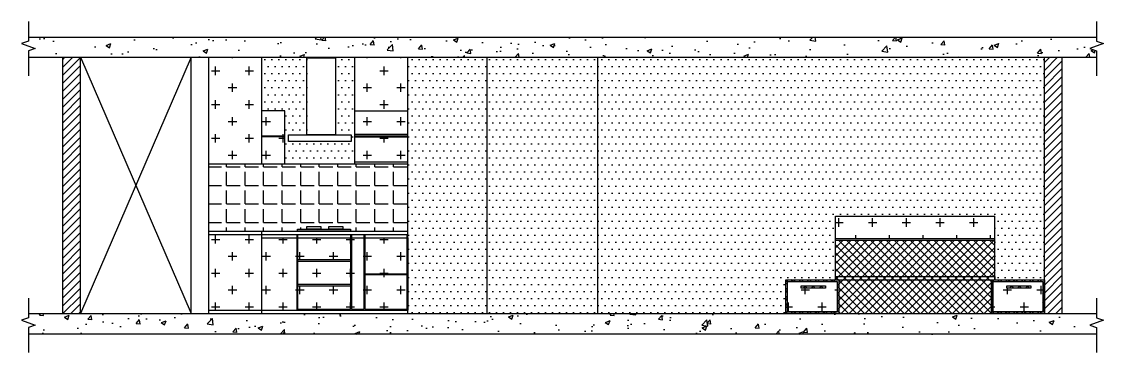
# Model space of a CAD drawing. Header units: millimetres. Extents: x -184691 to 158232, y -112569 to 33289.
# Drawn here: x 102252 to 114484, y -7753 to -4017 of the extents above; entities that cross this region are included whole.
import ezdxf

# ---------------------------------------------------------------- set-up
doc = ezdxf.new("R2010")
doc.units = ezdxf.units.MM
doc.header["$LTSCALE"] = 10
pattern_1 = [(0, (-142490.17, 0), (39.6875, 79.375), [0, -79.375])]
pattern_2 = [(0, (-142490.17, 0), (190.5, 190.5), [95.25, -285.75]), (90, (-142442.55, -47.62), (-190.5, 190.5), [95.25, -285.75])]

msp = doc.modelspace()

# ---------------------------------------------------------------- hatches: boundary and pattern name
h = msp.add_hatch()
h.set_pattern_fill('AR-CONC', color=256, scale=3, style=0)
h.set_pattern_definition([(50, (-142490.17, 0), (546.554, -47.81726), [57.15, -628.65]), (355, (-142490.17, 0), (-105.7285, 573.1699), [45.72, -502.92]), (100.451, (-142444.6, -4), (440.8275, 525.3501), [48.57, -534.27]), (46.1842, (-142490.2, 152.4), (813.2371, -126.127), [85.725, -942.975]), (96.6356, (-142422.4, 141.9), (712.2127, 742.2767), [72.855, -801.405]), (351.184, (-142490.2, 152.4), (712.2138, 742.2754), [68.58, -754.38]), (21, (-142413.97, 114.3), (454.84464, -306.79656), [57.15, -628.65]), (326, (-142413.97, 114.3), (185.4061, 552.5639), [45.72, -502.92]), (71.4514, (-142376.07, 88.73), (640.2495, 245.7686), [48.57, -534.27]), (37.5, (-142490.17, 0), (9.26581, 253.66512), [0, -496.824, 0, -510.54, 0, -504.825]), (7.5, (-142490.17, 0), (200.459, 300.54172), [0, -291.084, 0, -485.394, 0, -192.405]), (327.5, (-142660.1, 0), (406.77179, -17.18623), [0, -190.5, 0, -594.36, 0, -788.67]), (317.5, (-142736.3, 0), (444.38754, 76.27947), [0, -247.65, 0, -394.716, 0, -560.07])])
h.paths.add_polyline_path([(114332.5, -4320.2), (114484.1, -4265), (114408.3, -4237.4), (114408.3, -4190.4), (102327.9, -4190.4), (102327.9, -4237.4), (102252.1, -4265), (102403.8, -4320.2), (102327.9, -4347.8), (102327.9, -4419), (114408.3, -4419), (114408.3, -4347.8)])
h.paths.add_polyline_path([(114332.5, -7444.8), (114484.1, -7389.6), (114408.3, -7362), (114408.3, -7315), (102327.9, -7315), (102327.9, -7362), (102252.1, -7389.6), (102403.8, -7444.8), (102327.9, -7472.4), (102327.9, -7546.2), (114408.3, -7546.2), (114408.3, -7472.4)])
h = msp.add_hatch()
h.set_pattern_fill('ANSI31', color=256, scale=20, style=0)
h.set_pattern_definition([(45, (-142490.17, 0), (-44.90128, 44.90128), [])])
h.paths.add_polyline_path([(102918.1, -4419), (102718.1, -4419), (102718.1, -7315), (102918.1, -7315)])
h.paths.add_polyline_path([(114018.1, -4419), (113818.1, -4419), (113818.1, -7315), (114018.1, -7315)])
h = msp.add_hatch()
h.set_pattern_fill('CROSS', color=256, scale=30, style=0)
h.set_pattern_definition(pattern_2)
h.paths.add_polyline_path([(104968.1, -4419), (104368.1, -4419), (104368.1, -5625), (104968.1, -5625)])
h.paths.add_polyline_path([(105228.1, -5025), (104968.1, -5025), (104968.1, -5305.2), (105228.1, -5305.2)])
h.paths.add_polyline_path([(105228.1, -5315.2), (104968.1, -5315.2), (104968.1, -5625), (105228.1, -5625)])
h.paths.add_polyline_path([(106618.1, -4419), (106018.1, -4419), (106018.1, -5025), (106618.1, -5025)])
h.paths.add_polyline_path([(106618.1, -5025), (106018.1, -5025), (106018.1, -5288.2), (106618.1, -5288.2)])
h.paths.add_polyline_path([(106618.1, -5318.2), (106018.1, -5318.2), (106018.1, -5605), (106618.1, -5605)])
h.paths.add_polyline_path([(104968.1, -6423), (104368.1, -6423), (104368.1, -7277), (104968.1, -7277)])
h.paths.add_polyline_path([(105362.4, -6461), (104968.1, -6461), (104968.1, -7277), (105362.4, -7277)])
h.paths.add_polyline_path([(105971.6, -7003), (105372.4, -7003), (105372.4, -7267), (105971.6, -7267)])
h.paths.add_polyline_path([(105971.6, -6723), (105372.4, -6723), (105372.4, -6983), (105971.6, -6983)])
h.paths.add_polyline_path([(105971.6, -6461), (105372.4, -6461), (105372.4, -6703), (105971.6, -6703)])
h.paths.add_polyline_path([(106121.6, -6461), (105981.6, -6461), (105981.6, -7267), (106121.6, -7267)])
h.paths.add_polyline_path([(106608.1, -6461), (106131.6, -6461), (106131.6, -6869), (106608.1, -6869)])
h = msp.add_hatch()
h.set_pattern_fill('DOTS', color=256, scale=50, style=0)
h.set_pattern_definition(pattern_1)
h.paths.add_polyline_path([(105228.1, -5025), (105228.1, -5625), (106018.1, -5625), (106018.1, -4419), (104968.1, -4419), (104968.1, -5025)])
h.paths.add_polyline_path([(105477.4, -4423.8), (105801.1, -4423.8), (105801.1, -5294.5), (105978.7, -5294.5), (105978.7, -5369.7), (105270.7, -5369.7), (105270.7, -5294.5), (105477.4, -5294.5)], flags=16)
h = msp.add_hatch()
h.set_pattern_fill('DOTS', color=256, scale=50, style=0)
h.set_pattern_definition(pattern_1)
h.paths.add_polyline_path([(107518.1, -4419), (106618.1, -4419), (106618.1, -6385), (106618.1, -7315), (107518.1, -7315)])
h.paths.add_polyline_path([(108768.1, -4419), (107518.1, -4419), (107518.1, -7315), (108768.1, -7315)])
h.paths.add_polyline_path([(113818.1, -4419), (108768.1, -4419), (108768.1, -7315), (110894.1, -7315), (110894.1, -6933), (111456.1, -6933), (111456.1, -6895), (111456.1, -6215), (113256.1, -6215), (113256.1, -6895), (113256.1, -6933), (113818.1, -6933)])
h = msp.add_hatch()
h.set_pattern_fill('ANGLE', color=256, scale=30, style=0)
h.set_pattern_definition([(0, (-142490.17, 0), (0, 209.55), [152.4, -57.15]), (90, (-142490.17, 0), (-209.55, 1e-14), [152.4, -57.15])])
h.paths.add_polyline_path([(106618.1, -5625), (104368.1, -5625), (104368.1, -6385), (105372.4, -6385), (105372.4, -6362.1), (105478.8, -6362.1), (105478.8, -6331.9), (105637.1, -6331.9), (105637.1, -6362.1), (105726.1, -6362.1), (105726.1, -6331.2), (105884.4, -6331.2), (105884.4, -6362.1), (105971.6, -6362.1), (105971.6, -6385), (106618.1, -6385)])
h = msp.add_hatch()
h.set_pattern_fill('CROSS', color=256, scale=30, style=0)
h.set_pattern_definition(pattern_2)
h.paths.add_polyline_path([(111456.1, -6215), (111456.1, -6465), (113256.1, -6465), (113256.1, -6215)])
h.paths.add_polyline_path([(111474.1, -7295), (111474.1, -6953), (110914.1, -6953), (110914.1, -7295)])
h.paths.add_polyline_path([(111340.5, -7027.8), (111066.7, -7027.8), (111066.7, -7001.1), (111340.5, -7001.1)], flags=16)
h.paths.add_polyline_path([(113798.1, -7295), (113798.1, -6953), (113238.1, -6953), (113238.1, -7295)])
h.paths.add_polyline_path([(113390.7, -7027.8), (113390.7, -7001.1), (113664.5, -7001.1), (113664.5, -7027.8)], flags=16)
h = msp.add_hatch()
h.set_pattern_fill('ANSI37', color=256, scale=20, style=0)
h.set_pattern_definition([(45, (-142490.17, 0), (-44.90128, 44.90128), []), (135, (-142490.17, 0), (-44.90128, -44.90128), [])])
h.paths.add_polyline_path([(111494.1, -6933), (110894.1, -6933), (110894.1, -7315), (111494.1, -7315)])
h.paths.add_polyline_path([(111474.1, -7295), (110914.1, -7295), (110914.1, -6953), (111474.1, -6953)], flags=16)
h.paths.add_polyline_path([(111340.5, -7001.1), (111340.5, -7027.8), (111066.7, -7027.8), (111066.7, -7001.1)], flags=0)
h.paths.add_polyline_path([(113818.1, -6933), (113218.1, -6933), (113218.1, -7315), (113818.1, -7315)])
h.paths.add_polyline_path([(113238.1, -6953), (113798.1, -6953), (113798.1, -7295), (113238.1, -7295)], flags=16)
h.paths.add_polyline_path([(113390.7, -7001.1), (113664.5, -7001.1), (113664.5, -7027.8), (113390.7, -7027.8)], flags=0)
h.paths.add_polyline_path([(113218.1, -6933), (111494.1, -6933), (111494.1, -7315), (113218.1, -7315)])
h.paths.add_polyline_path([(113256.1, -6895), (111456.1, -6895), (111456.1, -6933), (111494.1, -6933), (113256.1, -6933)])
h.paths.add_polyline_path([(113256.1, -6485), (111456.1, -6485), (111456.1, -6895), (113256.1, -6895)])
h = msp.add_hatch()
h.set_pattern_fill('CROSS', color=256, scale=30, style=0)
h.set_pattern_definition(pattern_2)
h.paths.add_polyline_path([(106608.1, -6879), (106131.6, -6879), (106131.6, -7267), (106608.1, -7267)])

# ---------------------------------------------------------------- linework, layer by layer
for p, q in [((102327.9, -4190.4), (114408.3, -4190.4)), ((102327.9, -4419), (114408.3, -4419)), ((102718.1, -7315), (102718.1, -4419)), ((102718.1, -7315), (102718.1, -4419)), ((102918.1, -7315), (102918.1, -4419)), ((104168.1, -4419), (102918.1, -7315)), ((102918.1, -4419), (104168.1, -7315)), ((104168.1, -7315), (104168.1, -4419)), ((104368.1, -7315), (104368.1, -4419)), ((104968.1, -5625), (104968.1, -4419)), ((106018.1, -5625, 0), (106018.1, -4419, 0)), ((106618.1, -6385, 0), (106618.1, -4419, 0)), ((107518.1, -7315), (107518.1, -4419)), ((108768.1, -7315), (108768.1, -4419)), ((113818.1, -7315), (113818.1, -4419)), ((114018.1, -7315), (114018.1, -4419)), ((105228.1, -5025, 0), (104968.1, -5025)), ((105228.1, -5625, 0), (105228.1, -5025, 0)), ((106018.1, -5025), (106618.1, -5025, 0)), ((104968.1, -5305.2), (105228.1, -5305.2)), ((104968.1, -5315.2), (105228.1, -5315.2)), ((106018.1, -5288.2), (106618.1, -5288.2)), ((106018.1, -5308.2), (106618.1, -5308.2)), ((106018.1, -5318.2), (106618.1, -5318.2)), ((106618.1, -5625), (104368.1, -5625)), ((106618.1, -5605), (106018.1, -5605)), ((111456.1, -6215), (113256.1, -6215)), ((111456.1, -6895), (111456.1, -6215)), ((113256.1, -6895), (113256.1, -6215)), ((104368.1, -6385), (106618.1, -6385)), ((104368.1, -6423), (106618.1, -6423)), ((104968.1, -7315), (104968.1, -6385)), ((104968.1, -6461), (105362.4, -6461)), ((105362.4, -6423), (105362.4, -7277)), ((105372.4, -6423), (105372.4, -7267)), ((105372.4, -6461), (105971.6, -6461)), ((105971.6, -6423), (105971.6, -7267)), ((105981.6, -6423), (105981.6, -7267)), ((105981.6, -6461), (106121.6, -6461)), ((106121.6, -6423), (106121.6, -7267)), ((106131.6, -6423), (106131.6, -7267)), ((106131.6, -6461), (106608.1, -6461)), ((106608.1, -6423), (106608.1, -6869)), ((106618.1, -7315, 0), (106618.1, -6385, 0)), ((106618.1, -6461), (106618.1, -7277)), ((111456.1, -6465), (113256.1, -6465)), ((111456.1, -6485), (113256.1, -6485)), ((105372.4, -6703), (105971.6, -6703)), ((105372.4, -6723), (105971.6, -6723)), ((106608.1, -6869), (106131.6, -6869)), ((106608.1, -6879), (106131.6, -6879)), ((106608.1, -6879), (106608.1, -7267)), ((111456.1, -6933), (111456.1, -6895)), ((111456.1, -6895), (113256.1, -6895)), ((111456.1, -6933), (113256.1, -6933)), ((111494.1, -6933), (111494.1, -7315)), ((113218.1, -6933), (113218.1, -7315)), ((113218.1, -7315), (113218.1, -6933)), ((113256.1, -6933), (113256.1, -6895)), ((113256.1, -6895), (113256.1, -6933)), ((105372.4, -6983), (105971.6, -6983)), ((105372.4, -7003), (105971.6, -7003)), ((102327.9, -7315), (114408.3, -7315)), ((104368.1, -7277), (106618.1, -7277)), ((105372.4, -7267), (105971.6, -7267)), ((105981.6, -7267), (106121.6, -7267)), ((106131.6, -7267), (106608.1, -7267)), ((114408.3, -7546.2), (102327.9, -7546.2)), ((114408.3, -7546.2), (102327.9, -7546.2))]:
    msp.add_line(p, q)
at = {"linetype": 'Continuous'}
for points in [[(102327.9, -4016.7), (102327.9, -4237.4), (102252.1, -4265), (102403.8, -4320.2), (102327.9, -4347.8), (102327.9, -4628.5)], [(114408.3, -4016.7), (114408.3, -4237.4), (114484.1, -4265), (114332.5, -4320.2), (114408.3, -4347.8), (114408.3, -4628.5)], [(102327.9, -7141.3), (102327.9, -7362), (102252.1, -7389.6), (102403.8, -7444.8), (102327.9, -7472.4), (102327.9, -7753.1)], [(114408.3, -7141.3), (114408.3, -7362), (114484.1, -7389.6), (114332.5, -7444.8), (114408.3, -7472.4), (114408.3, -7753.1)]]:
    msp.add_lwpolyline(points, dxfattribs=at)
at = {"elevation": 0}
for points in [[(105477.4, -4423.8), (105801.1, -4423.8), (105801.1, -5294.5), (105477.4, -5294.5)], [(105270.7, -5294.5), (105978.7, -5294.5), (105978.7, -5369.7), (105270.7, -5369.7)], [(105478.8, -6331.9), (105637.1, -6331.9), (105637.1, -6362.1), (105478.8, -6362.1)], [(105726.1, -6331.2), (105884.4, -6331.2), (105884.4, -6361.5), (105726.1, -6361.5)], [(105372.4, -6362.1), (105971.6, -6362.1), (105971.6, -6385), (105372.4, -6385)], [(105471, -6362.1), (105617.5, -6362.1), (105617.5, -6362.1), (105471, -6362.1)], [(105501.6, -6362.1), (105624.4, -6362.1), (105624.4, -6362.1), (105501.6, -6362.1)], [(113218.1, -6933), (113818.1, -6933), (113818.1, -7315), (113218.1, -7315)], [(113238.1, -6953), (113798.1, -6953), (113798.1, -7295), (113238.1, -7295)]]:
    msp.add_lwpolyline(points, close=True, dxfattribs=at)
for points in [[(110894.1, -6933), (111494.1, -6933), (111494.1, -7315), (110894.1, -7315)], [(110914.1, -6953), (111474.1, -6953), (111474.1, -7295), (110914.1, -7295)], [(111066.7, -7001.1), (111340.5, -7001.1), (111340.5, -7027.8), (111066.7, -7027.8)], [(113390.7, -7001.1), (113664.5, -7001.1), (113664.5, -7027.8), (113390.7, -7027.8)]]:
    msp.add_lwpolyline(points, close=True)

doc.saveas('drawing.dxf')
